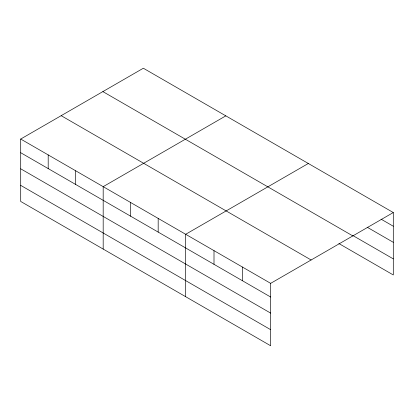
<?xml version="1.0" encoding="UTF-8"?>
<svg xmlns="http://www.w3.org/2000/svg" width="414" height="414" viewBox="0 0 414 414"><rect width="100%" height="100%" fill="white"/><g stroke="black" fill="none" stroke-linecap="round" stroke-linejoin="round"><path stroke-width="0.62" d="M20.7 139.042L270.658 283.352L270.658 345.768L20.7 201.452L20.7 139.042L143.342 68.232L393.3 212.548L393.3 274.958L338.864 243.53M225.827 115.858L103.184 186.662L103.184 249.078M308.316 163.483L185.674 234.288L185.674 296.698M270.658 283.352L393.3 212.548M381.082 219.172L393.3 226.225M367.192 227.234L393.3 242.309M352.749 235.468L393.3 258.879M102.869 91.603L352.826 235.913M61.174 115.677L311.131 259.987M20.7 152.719L270.658 297.029M20.7 168.803L270.658 313.113M20.7 185.368L270.658 329.684M242.33 266.999L242.33 280.676M214.002 250.641L214.002 264.318M158.179 218.411L158.179 232.088M130.684 202.539L130.684 216.217M75.69 170.791L75.69 184.468M48.195 154.914L48.195 168.591"/></g></svg>
